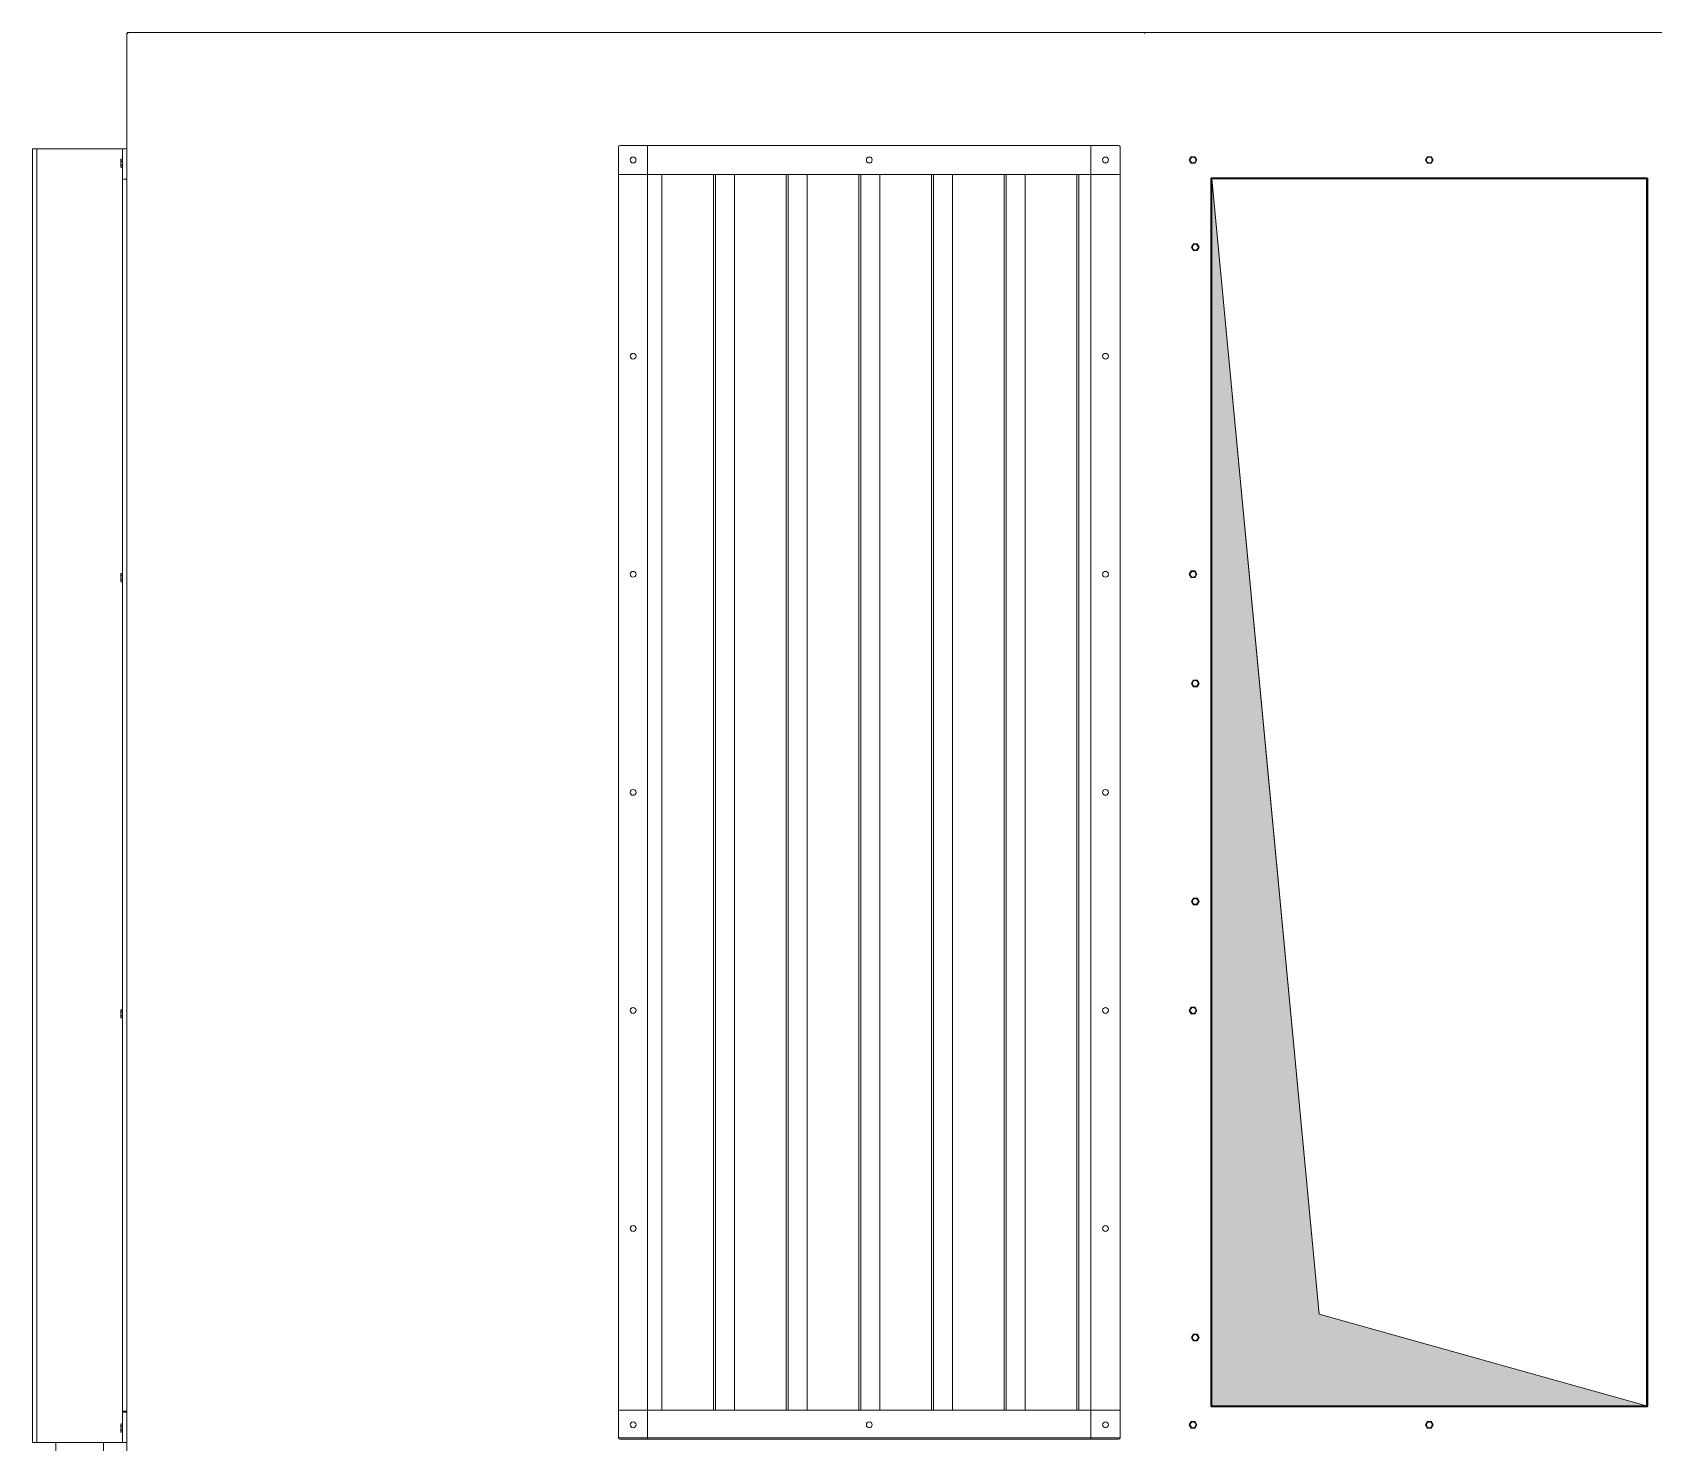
# Model space of a CAD drawing. Header units: millimetres. Extents: x 1322820 to 1391563, y 1051909 to 1098256.
# Drawn here: x 1329724 to 1331930, y 1082381 to 1084299 of the extents above; entities that cross this region are included whole.
import ezdxf

# ---------------------------------------------------------------- set-up
doc = ezdxf.new("R2010")
doc.units = ezdxf.units.MM
doc.header["$MEASUREMENT"] = 0
doc.layers.get('0').update_dxf_attribs({"true_color": 0x787878})
for name, color, linetype, lineweight, true_color in [('instalatii - echipamente_Pen_No__21', 7, 'Continuous', 20, 0x787878), ('New_instalatii - echipamente_Pen_No__101', 7, 'Continuous', 13, 0x787878), ('New_instalatii - echipamente_Pen_No__21', 7, 'Continuous', 20, 0x787878)]:
    doc.layers.add(name, color=color, linetype=linetype, lineweight=lineweight, true_color=true_color)

# ---------------------------------------------------------------- blocks, each defined once
blk = doc.blocks.new('terasa')
at = {"layer": 'New_instalatii - echipamente_Pen_No__101', "linetype": 'Continuous', "lineweight": 13}
h = blk.add_hatch(color=256, dxfattribs=at)
edge = h.paths.add_edge_path()
edge.add_arc((1331329.285, 1082430.591), 0.0495, 180, 270)
edge.add_line((1331329.285, 1082430.541), (1331920.664, 1082430.541))
edge.add_line((1331920.664, 1082430.541), (1331475.061, 1082555.151))
edge.add_line((1331475.061, 1082555.151), (1331402.926, 1083319.3))
edge.add_line((1331402.926, 1083319.3), (1331329.235, 1084099.942))
edge.add_line((1331329.235, 1084099.942), (1331329.235, 1083319.3))
edge.add_line((1331329.235, 1083319.3), (1331329.235, 1082430.591))
at = {"layer": 'instalatii - echipamente_Pen_No__21', "linetype": 'Continuous', "lineweight": 20}
for p, q in [((1329852.642, 1082144.49), (1329852.642, 1084298.021)), ((1329853.899, 1084299.277), (1331237.257, 1084299.277)), ((1331237.257, 1084298.041), (1331237.257, 1084299.277)), ((1331237.257, 1084299.277), (1332620.616, 1084299.277)), ((1331237.257, 1084299.277), (1331237.257, 1084298.041)), ((1330521.708, 1084143.508), (1330521.708, 1084105.926)), ((1330561.268, 1084145.486), (1330523.686, 1084145.486)), ((1331164.565, 1084145.486), (1330561.268, 1084145.486)), ((1330561.268, 1084145.486), (1330561.268, 1084143.508)), ((1330561.268, 1084145.486), (1330561.268, 1084143.508)), ((1330561.268, 1084107.904), (1330561.268, 1084143.508)), ((1330561.268, 1084105.926), (1330561.268, 1084143.508)), ((1331164.565, 1084145.486), (1331164.565, 1084143.508)), ((1331164.565, 1084143.508), (1331164.565, 1084145.486)), ((1331202.147, 1084145.486), (1331164.565, 1084145.486)), ((1331164.565, 1084143.508), (1331164.565, 1084107.904)), ((1331164.565, 1084143.508), (1331164.565, 1084105.926)), ((1331204.125, 1084105.926), (1331204.125, 1084143.508)), ((1329726.048, 1084141.036), (1329724.07, 1084141.036)), ((1329724.07, 1082380.596), (1329724.07, 1084141.036)), ((1329726.048, 1084141.036), (1329730.004, 1084141.036)), ((1329730.004, 1084141.036), (1329730.004, 1082380.596)), ((1329730.004, 1084141.036), (1329846.708, 1084141.036)), ((1329844.532, 1084126.2), (1329844.974, 1084126.965)), ((1329844.532, 1084126.2), (1329844.532, 1084125.538)), ((1329844.532, 1084125.538), (1329844.532, 1084121.255)), ((1329844.532, 1084121.255), (1329844.532, 1084116.973)), ((1329846.708, 1084126.965), (1329844.974, 1084126.965)), ((1329846.708, 1084124.11), (1329844.974, 1084124.11)), ((1329846.708, 1084141.036), (1329850.664, 1084141.036)), ((1329846.708, 1084099.497), (1329846.708, 1084141.036)), ((1329850.664, 1084141.036), (1329852.642, 1084141.036)), ((1331298.296, 1084125.706), (1331300.909, 1084130.231)), ((1331300.909, 1084130.231), (1331298.296, 1084125.706)), ((1331300.909, 1084121.181), (1331298.296, 1084125.706)), ((1331298.296, 1084125.706), (1331300.909, 1084121.181)), ((1331300.909, 1084130.231), (1331306.133, 1084130.231)), ((1331306.133, 1084130.231), (1331300.909, 1084130.231)), ((1331306.133, 1084121.181), (1331300.909, 1084121.181)), ((1331300.909, 1084121.181), (1331306.133, 1084121.181)), ((1331306.133, 1084130.231), (1331308.746, 1084125.706)), ((1331308.746, 1084125.706), (1331306.133, 1084130.231)), ((1331308.746, 1084125.706), (1331306.133, 1084121.181)), ((1331306.133, 1084121.181), (1331308.746, 1084125.706)), ((1331619.725, 1084125.706), (1331622.337, 1084130.231)), ((1331622.337, 1084130.231), (1331619.725, 1084125.706)), ((1331622.337, 1084121.181), (1331619.725, 1084125.706)), ((1331619.725, 1084125.706), (1331622.337, 1084121.181)), ((1331622.337, 1084130.231), (1331627.562, 1084130.231)), ((1331627.562, 1084130.231), (1331622.337, 1084130.231)), ((1331627.562, 1084121.181), (1331622.337, 1084121.181)), ((1331622.337, 1084121.181), (1331627.562, 1084121.181)), ((1331627.562, 1084130.231), (1331630.174, 1084125.706)), ((1331630.174, 1084125.706), (1331627.562, 1084130.231)), ((1331630.174, 1084125.706), (1331627.562, 1084121.181)), ((1331627.562, 1084121.181), (1331630.174, 1084125.706)), ((1329844.532, 1084116.973), (1329844.532, 1084116.31)), ((1329844.532, 1084116.31), (1329844.974, 1084115.545)), ((1329846.708, 1084118.4), (1329844.974, 1084118.4)), ((1329846.708, 1084115.545), (1329844.974, 1084115.545)), ((1329846.708, 1084099.497), (1329852.642, 1084099.497)), ((1329846.708, 1084099.496), (1329846.708, 1084098.459)), ((1329846.708, 1082423.222), (1329846.708, 1084098.459)), ((1330521.708, 1084105.926), (1330521.708, 1082424.607)), ((1330521.708, 1084105.926), (1330523.686, 1084105.926)), ((1330523.686, 1084105.926), (1330521.708, 1084105.926)), ((1330523.686, 1084105.926), (1330559.29, 1084105.926)), ((1330523.686, 1084105.926), (1330561.268, 1084105.926)), ((1331164.565, 1084105.926), (1330561.268, 1084105.926)), ((1330561.268, 1084105.926), (1330561.268, 1082424.607)), ((1330580.658, 1082424.607), (1330580.658, 1084105.926)), ((1330650.666, 1082424.607), (1330650.666, 1084105.926)), ((1330653.71, 1082424.607), (1330653.71, 1084105.926)), ((1330679.559, 1082424.607), (1330679.559, 1084105.926)), ((1330749.567, 1082424.607), (1330749.567, 1084105.926)), ((1330752.611, 1082424.607), (1330752.611, 1084105.926)), ((1330778.46, 1082424.607), (1330778.46, 1084105.926)), ((1330848.468, 1082424.607), (1330848.468, 1084105.926)), ((1330851.512, 1082424.607), (1330851.512, 1084105.926)), ((1330877.361, 1082424.607), (1330877.361, 1084105.926)), ((1330947.369, 1082424.607), (1330947.369, 1084105.926)), ((1330950.414, 1082424.607), (1330950.414, 1084105.926)), ((1330976.262, 1082424.607), (1330976.262, 1084105.926)), ((1331046.27, 1082424.607), (1331046.27, 1084105.926)), ((1331049.315, 1082424.607), (1331049.315, 1084105.926)), ((1331075.163, 1082424.607), (1331075.163, 1084105.926)), ((1331145.171, 1082424.607), (1331145.171, 1084105.926)), ((1331148.216, 1082424.607), (1331148.216, 1084105.926)), ((1331164.565, 1082424.607), (1331164.565, 1084105.926)), ((1331164.565, 1084105.926), (1331202.147, 1084105.926)), ((1331166.543, 1084105.926), (1331202.147, 1084105.926)), ((1331204.125, 1084105.926), (1331202.147, 1084105.926)), ((1331204.125, 1084105.926), (1331202.147, 1084105.926)), ((1331204.125, 1082424.607), (1331204.125, 1084105.926)), ((1331327.752, 1082430.047), (1331327.752, 1084100.486)), ((1331328.246, 1084099.942), (1331328.246, 1084100.981)), ((1331328.246, 1084100.981), (1331329.285, 1084100.981)), ((1331328.246, 1084099.942), (1331328.246, 1082430.591)), ((1331328.741, 1084101.475), (1331921.158, 1084101.475)), ((1331329.235, 1084099.942), (1331475.061, 1082555.151)), ((1331329.235, 1082430.591), (1331329.235, 1084099.942)), ((1331329.285, 1084100.981), (1331920.614, 1084100.981)), ((1331329.285, 1084099.992), (1331920.614, 1084099.992)), ((1331920.614, 1084100.981), (1331921.653, 1084100.981)), ((1331920.664, 1082430.64), (1331920.664, 1084099.942)), ((1331921.653, 1084100.981), (1331921.653, 1084099.942)), ((1331921.653, 1082430.64), (1331921.653, 1084099.942)), ((1331922.147, 1084100.486), (1331922.147, 1082430.047)), ((1331301.263, 1084007.025), (1331303.876, 1084011.549)), ((1331303.876, 1084011.549), (1331301.263, 1084007.025)), ((1331303.876, 1084011.549), (1331309.1, 1084011.549)), ((1331309.1, 1084011.549), (1331303.876, 1084011.549)), ((1331309.1, 1084011.549), (1331311.713, 1084007.025)), ((1331311.713, 1084007.025), (1331309.1, 1084011.549)), ((1331303.876, 1084002.5), (1331301.263, 1084007.025)), ((1331301.263, 1084007.025), (1331303.876, 1084002.5)), ((1331309.1, 1084002.5), (1331303.876, 1084002.5)), ((1331303.876, 1084002.5), (1331309.1, 1084002.5)), ((1331311.713, 1084007.025), (1331309.1, 1084002.5)), ((1331309.1, 1084002.5), (1331311.713, 1084007.025)), ((1329844.532, 1083562.464), (1329844.974, 1083563.229)), ((1329844.532, 1083562.464), (1329844.532, 1083561.802)), ((1329844.532, 1083561.802), (1329844.532, 1083557.519)), ((1329844.532, 1083557.519), (1329844.532, 1083553.237)), ((1329844.532, 1083553.237), (1329844.532, 1083552.574)), ((1329844.532, 1083552.574), (1329844.974, 1083551.809)), ((1329846.708, 1083563.229), (1329844.974, 1083563.229)), ((1329846.708, 1083560.374), (1329844.974, 1083560.374)), ((1329846.708, 1083554.664), (1329844.974, 1083554.664)), ((1329846.708, 1083551.809), (1329844.974, 1083551.809)), ((1331298.296, 1083561.97), (1331300.909, 1083566.494)), ((1331300.909, 1083566.494), (1331298.296, 1083561.97)), ((1331300.909, 1083557.445), (1331298.296, 1083561.97)), ((1331298.296, 1083561.97), (1331300.909, 1083557.445)), ((1331300.909, 1083566.494), (1331306.133, 1083566.494)), ((1331306.133, 1083566.494), (1331300.909, 1083566.494)), ((1331306.133, 1083557.445), (1331300.909, 1083557.445)), ((1331300.909, 1083557.445), (1331306.133, 1083557.445)), ((1331306.133, 1083566.494), (1331308.746, 1083561.97)), ((1331308.746, 1083561.97), (1331306.133, 1083566.494)), ((1331308.746, 1083561.97), (1331306.133, 1083557.445)), ((1331306.133, 1083557.445), (1331308.746, 1083561.97)), ((1331301.263, 1083413.618), (1331303.876, 1083418.143)), ((1331303.876, 1083418.143), (1331301.263, 1083413.618)), ((1331303.876, 1083418.143), (1331309.1, 1083418.143)), ((1331309.1, 1083418.143), (1331303.876, 1083418.143)), ((1331309.1, 1083418.143), (1331311.713, 1083413.618)), ((1331311.713, 1083413.618), (1331309.1, 1083418.143)), ((1331303.876, 1083409.093), (1331301.263, 1083413.618)), ((1331301.263, 1083413.618), (1331303.876, 1083409.093)), ((1331309.1, 1083409.093), (1331303.876, 1083409.093)), ((1331303.876, 1083409.093), (1331309.1, 1083409.093)), ((1331311.713, 1083413.618), (1331309.1, 1083409.093)), ((1331309.1, 1083409.093), (1331311.713, 1083413.618)), ((1331301.263, 1083116.915), (1331303.876, 1083121.439)), ((1331303.876, 1083121.439), (1331301.263, 1083116.915)), ((1331303.876, 1083112.39), (1331301.263, 1083116.915)), ((1331301.263, 1083116.915), (1331303.876, 1083112.39)), ((1331303.876, 1083121.439), (1331309.1, 1083121.439)), ((1331309.1, 1083121.439), (1331303.876, 1083121.439)), ((1331309.1, 1083112.39), (1331303.876, 1083112.39)), ((1331303.876, 1083112.39), (1331309.1, 1083112.39)), ((1331309.1, 1083121.439), (1331311.713, 1083116.915)), ((1331311.713, 1083116.915), (1331309.1, 1083121.439)), ((1331311.713, 1083116.915), (1331309.1, 1083112.39)), ((1331309.1, 1083112.39), (1331311.713, 1083116.915)), ((1331298.296, 1082968.563), (1331300.909, 1082973.088)), ((1331300.909, 1082973.088), (1331298.296, 1082968.563)), ((1331300.909, 1082973.088), (1331306.133, 1082973.088)), ((1331306.133, 1082973.088), (1331300.909, 1082973.088)), ((1331306.133, 1082973.088), (1331308.746, 1082968.563)), ((1331308.746, 1082968.563), (1331306.133, 1082973.088)), ((1329844.532, 1082969.058), (1329844.974, 1082969.823)), ((1329844.532, 1082969.058), (1329844.532, 1082968.395)), ((1329844.532, 1082968.395), (1329844.532, 1082964.113)), ((1329844.532, 1082964.113), (1329844.532, 1082959.83)), ((1329844.532, 1082959.83), (1329844.532, 1082959.167)), ((1329844.532, 1082959.167), (1329844.974, 1082958.402)), ((1329846.708, 1082969.823), (1329844.974, 1082969.823)), ((1329846.708, 1082966.968), (1329844.974, 1082966.968)), ((1329846.708, 1082961.257), (1329844.974, 1082961.257)), ((1329846.708, 1082958.402), (1329844.974, 1082958.402)), ((1331300.909, 1082964.038), (1331298.296, 1082968.563)), ((1331298.296, 1082968.563), (1331300.909, 1082964.038)), ((1331306.133, 1082964.038), (1331300.909, 1082964.038)), ((1331300.909, 1082964.038), (1331306.133, 1082964.038)), ((1331308.746, 1082968.563), (1331306.133, 1082964.038)), ((1331306.133, 1082964.038), (1331308.746, 1082968.563)), ((1331475.061, 1082555.151), (1331920.664, 1082430.541)), ((1331301.263, 1082523.508), (1331303.876, 1082528.033)), ((1331303.876, 1082528.033), (1331301.263, 1082523.508)), ((1331303.876, 1082518.983), (1331301.263, 1082523.508)), ((1331301.263, 1082523.508), (1331303.876, 1082518.983)), ((1331303.876, 1082528.033), (1331309.1, 1082528.033)), ((1331309.1, 1082528.033), (1331303.876, 1082528.033)), ((1331309.1, 1082518.983), (1331303.876, 1082518.983)), ((1331303.876, 1082518.983), (1331309.1, 1082518.983)), ((1331309.1, 1082528.033), (1331311.713, 1082523.508)), ((1331311.713, 1082523.508), (1331309.1, 1082528.033)), ((1331311.713, 1082523.508), (1331309.1, 1082518.983)), ((1331309.1, 1082518.983), (1331311.713, 1082523.508)), ((1329846.708, 1082423.222), (1329852.642, 1082423.222)), ((1329846.708, 1082423.173), (1329846.708, 1082423.222)), ((1329846.708, 1082423.124), (1329846.708, 1082423.173)), ((1329852.642, 1082423.124), (1329846.708, 1082423.124)), ((1329846.708, 1082423.124), (1329846.708, 1082422.134)), ((1329846.708, 1082380.596), (1329846.708, 1082422.134)), ((1329846.708, 1082422.134), (1329852.642, 1082422.134)), ((1330521.708, 1082424.607), (1330523.686, 1082424.607)), ((1330521.708, 1082424.607), (1330523.686, 1082424.607)), ((1330521.708, 1082424.607), (1330521.708, 1082387.025)), ((1330559.29, 1082424.607), (1330523.686, 1082424.607)), ((1330561.268, 1082424.607), (1330523.686, 1082424.607)), ((1330561.268, 1082424.607), (1331164.565, 1082424.607)), ((1330561.268, 1082387.025), (1330561.268, 1082424.607)), ((1330561.268, 1082387.025), (1330561.268, 1082422.629)), ((1331164.565, 1082424.607), (1331164.565, 1082387.025)), ((1331202.147, 1082424.607), (1331164.565, 1082424.607)), ((1331164.565, 1082422.629), (1331164.565, 1082387.025)), ((1331202.147, 1082424.607), (1331166.543, 1082424.607)), ((1331204.125, 1082424.607), (1331202.147, 1082424.607)), ((1331202.147, 1082424.607), (1331204.125, 1082424.607)), ((1331204.125, 1082387.025), (1331204.125, 1082424.607)), ((1331328.246, 1082429.552), (1331328.246, 1082430.591)), ((1331329.285, 1082429.552), (1331328.246, 1082429.552)), ((1331921.158, 1082429.058), (1331328.741, 1082429.058)), ((1331921.653, 1082430.541), (1331329.285, 1082430.541)), ((1331329.285, 1082429.552), (1331921.653, 1082429.552)), ((1331920.664, 1082430.64), (1331920.664, 1082430.541)), ((1331920.664, 1082430.64), (1331921.653, 1082430.64)), ((1331921.653, 1082430.64), (1331921.653, 1082430.541)), ((1331921.653, 1082430.541), (1331921.653, 1082429.552)), ((1329844.532, 1082405.321), (1329844.974, 1082406.086)), ((1329844.532, 1082405.321), (1329844.532, 1082404.659)), ((1329844.532, 1082404.659), (1329844.532, 1082400.376)), ((1329844.532, 1082400.376), (1329844.532, 1082396.094)), ((1329846.708, 1082406.086), (1329844.974, 1082406.086)), ((1329846.708, 1082403.231), (1329844.974, 1082403.231)), ((1331298.296, 1082404.827), (1331300.909, 1082409.352)), ((1331300.909, 1082409.352), (1331298.296, 1082404.827)), ((1331300.909, 1082400.302), (1331298.296, 1082404.827)), ((1331298.296, 1082404.827), (1331300.909, 1082400.302)), ((1331300.909, 1082409.352), (1331306.133, 1082409.352)), ((1331306.133, 1082409.352), (1331300.909, 1082409.352)), ((1331306.133, 1082400.302), (1331300.909, 1082400.302)), ((1331300.909, 1082400.302), (1331306.133, 1082400.302)), ((1331306.133, 1082409.352), (1331308.746, 1082404.827)), ((1331308.746, 1082404.827), (1331306.133, 1082409.352)), ((1331308.746, 1082404.827), (1331306.133, 1082400.302)), ((1331306.133, 1082400.302), (1331308.746, 1082404.827)), ((1331619.725, 1082404.827), (1331622.337, 1082409.352)), ((1331622.337, 1082409.352), (1331619.725, 1082404.827)), ((1331622.337, 1082400.302), (1331619.725, 1082404.827)), ((1331619.725, 1082404.827), (1331622.337, 1082400.302)), ((1331622.337, 1082409.352), (1331627.562, 1082409.352)), ((1331627.562, 1082409.352), (1331622.337, 1082409.352)), ((1331627.562, 1082400.302), (1331622.337, 1082400.302)), ((1331622.337, 1082400.302), (1331627.562, 1082400.302)), ((1331627.562, 1082409.352), (1331630.174, 1082404.827)), ((1331630.174, 1082404.827), (1331627.562, 1082409.352)), ((1331630.174, 1082404.827), (1331627.562, 1082400.302)), ((1331627.562, 1082400.302), (1331630.174, 1082404.827)), ((1329726.048, 1082380.596), (1329724.07, 1082380.596)), ((1329730.004, 1082380.596), (1329726.048, 1082380.596)), ((1329846.708, 1082380.596), (1329730.004, 1082380.596)), ((1329755.719, 1082355.376), (1329755.719, 1082380.596)), ((1329820.994, 1082380.596), (1329820.994, 1082355.376)), ((1329844.532, 1082396.094), (1329844.532, 1082395.431)), ((1329844.532, 1082395.431), (1329844.974, 1082394.666)), ((1329846.708, 1082397.521), (1329844.974, 1082397.521)), ((1329846.708, 1082394.666), (1329844.974, 1082394.666)), ((1329850.664, 1082380.596), (1329846.708, 1082380.596)), ((1329850.664, 1082380.596), (1329852.642, 1082380.596)), ((1330523.686, 1082385.047), (1330561.268, 1082385.047)), ((1330561.268, 1082385.047), (1330561.268, 1082387.025)), ((1330561.268, 1082387.025), (1330561.268, 1082385.047)), ((1330561.268, 1082385.047), (1331164.565, 1082385.047)), ((1331164.565, 1082385.047), (1331164.565, 1082387.025)), ((1331164.565, 1082385.047), (1331164.565, 1082387.025)), ((1331164.565, 1082385.047), (1331202.147, 1082385.047))]:
    blk.add_line(p, q, dxfattribs=at)
at = {"layer": 'instalatii - echipamente_Pen_No__21', "linetype": 'Continuous', "lineweight": 20, "flags": 128}
for points in [[(1329853.829, 1084298.041), (1329853.738, 1084298.04), (1329853.724, 1084298.039), (1329853.708, 1084298.039), (1329853.691, 1084298.039), (1329853.673, 1084298.039), (1329853.654, 1084298.039), (1329853.634, 1084298.039), (1329853.613, 1084298.038), (1329853.591, 1084298.038), (1329853.569, 1084298.038), (1329853.546, 1084298.038), (1329853.522, 1084298.037), (1329853.497, 1084298.037), (1329853.472, 1084298.037), (1329853.447, 1084298.037), (1329853.421, 1084298.036), (1329853.396, 1084298.036), (1329853.369, 1084298.036), (1329853.343, 1084298.035), (1329853.317, 1084298.035), (1329853.291, 1084298.035), (1329853.265, 1084298.035), (1329853.239, 1084298.034), (1329853.213, 1084298.034), (1329853.187, 1084298.034), (1329853.162, 1084298.033), (1329853.137, 1084298.033), (1329853.112, 1084298.033), (1329853.088, 1084298.033), (1329853.064, 1084298.032), (1329853.041, 1084298.032), (1329853.018, 1084298.032), (1329852.996, 1084298.031), (1329852.975, 1084298.031), (1329852.954, 1084298.031), (1329852.934, 1084298.031), (1329852.915, 1084298.03), (1329852.896, 1084298.03), (1329852.878, 1084298.03), (1329852.862, 1084298.029), (1329852.846, 1084298.029), (1329852.831, 1084298.029), (1329852.817, 1084298.028), (1329852.804, 1084298.028), (1329852.792, 1084298.028), (1329852.78, 1084298.028), (1329852.77, 1084298.027), (1329852.751, 1084298.027), (1329852.735, 1084298.026), (1329852.721, 1084298.026), (1329852.709, 1084298.025), (1329852.695, 1084298.025), (1329852.684, 1084298.024), (1329852.673, 1084298.024), (1329852.662, 1084298.023), (1329852.652, 1084298.022)], [(1329853.878, 1084298.041), (1329853.868, 1084298.041), (1329853.858, 1084298.041), (1329853.847, 1084298.041), (1329853.837, 1084298.041)], [(1329853.878, 1084298.041), (1329853.878, 1084298.051), (1329853.878, 1084298.062), (1329853.878, 1084298.072), (1329853.879, 1084298.083)], [(1329853.879, 1084298.091), (1329853.88, 1084298.181), (1329853.88, 1084298.196), (1329853.88, 1084298.211), (1329853.88, 1084298.228), (1329853.88, 1084298.246), (1329853.88, 1084298.265), (1329853.881, 1084298.285), (1329853.881, 1084298.306), (1329853.881, 1084298.328), (1329853.881, 1084298.35), (1329853.882, 1084298.374), (1329853.882, 1084298.397), (1329853.882, 1084298.422), (1329853.882, 1084298.447), (1329853.883, 1084298.472), (1329853.883, 1084298.498), (1329853.883, 1084298.524), (1329853.884, 1084298.55), (1329853.884, 1084298.576), (1329853.884, 1084298.602), (1329853.884, 1084298.629), (1329853.885, 1084298.655), (1329853.885, 1084298.681), (1329853.885, 1084298.707), (1329853.886, 1084298.732), (1329853.886, 1084298.757), (1329853.886, 1084298.782), (1329853.886, 1084298.807), (1329853.887, 1084298.831), (1329853.887, 1084298.855), (1329853.887, 1084298.878), (1329853.888, 1084298.901), (1329853.888, 1084298.923), (1329853.888, 1084298.944), (1329853.888, 1084298.965), (1329853.889, 1084298.985), (1329853.889, 1084299.005), (1329853.889, 1084299.023), (1329853.89, 1084299.041), (1329853.89, 1084299.058), (1329853.89, 1084299.074), (1329853.89, 1084299.088), (1329853.891, 1084299.102), (1329853.891, 1084299.115), (1329853.891, 1084299.128), (1329853.892, 1084299.139), (1329853.892, 1084299.15), (1329853.892, 1084299.168), (1329853.893, 1084299.185), (1329853.893, 1084299.198), (1329853.894, 1084299.21), (1329853.895, 1084299.224), (1329853.895, 1084299.235), (1329853.896, 1084299.246), (1329853.896, 1084299.258), (1329853.897, 1084299.268)], [(1329844.974, 1084126.965), (1329844.9, 1084126.838), (1329844.888, 1084126.818), (1329844.876, 1084126.796), (1329844.862, 1084126.772), (1329844.848, 1084126.747), (1329844.833, 1084126.721), (1329844.818, 1084126.693), (1329844.802, 1084126.663), (1329844.786, 1084126.633), (1329844.769, 1084126.602), (1329844.753, 1084126.569), (1329844.736, 1084126.536), (1329844.72, 1084126.502), (1329844.704, 1084126.467), (1329844.688, 1084126.432), (1329844.672, 1084126.397), (1329844.657, 1084126.361), (1329844.643, 1084126.325), (1329844.63, 1084126.289), (1329844.617, 1084126.253), (1329844.605, 1084126.218), (1329844.595, 1084126.182), (1329844.586, 1084126.147), (1329844.577, 1084126.112), (1329844.57, 1084126.078), (1329844.563, 1084126.044), (1329844.557, 1084126.011), (1329844.552, 1084125.978), (1329844.548, 1084125.946), (1329844.544, 1084125.915), (1329844.541, 1084125.885), (1329844.539, 1084125.856), (1329844.537, 1084125.828), (1329844.535, 1084125.801), (1329844.534, 1084125.775), (1329844.533, 1084125.75), (1329844.532, 1084125.727), (1329844.532, 1084125.705), (1329844.532, 1084125.685), (1329844.532, 1084125.666), (1329844.532, 1084125.538)], [(1329844.532, 1084125.538), (1329844.532, 1084125.428), (1329844.532, 1084125.41), (1329844.532, 1084125.391), (1329844.532, 1084125.371), (1329844.532, 1084125.349), (1329844.533, 1084125.325), (1329844.534, 1084125.301), (1329844.535, 1084125.275), (1329844.537, 1084125.248), (1329844.539, 1084125.22), (1329844.541, 1084125.191), (1329844.544, 1084125.161), (1329844.548, 1084125.13), (1329844.552, 1084125.098), (1329844.557, 1084125.065), (1329844.563, 1084125.032), (1329844.57, 1084124.998), (1329844.577, 1084124.964), (1329844.586, 1084124.929), (1329844.595, 1084124.894), (1329844.605, 1084124.858), (1329844.617, 1084124.823), (1329844.63, 1084124.787), (1329844.643, 1084124.751), (1329844.657, 1084124.715), (1329844.672, 1084124.679), (1329844.688, 1084124.643), (1329844.704, 1084124.608), (1329844.72, 1084124.574), (1329844.736, 1084124.54), (1329844.753, 1084124.507), (1329844.769, 1084124.474), (1329844.786, 1084124.443), (1329844.802, 1084124.412), (1329844.818, 1084124.383), (1329844.833, 1084124.355), (1329844.848, 1084124.329), (1329844.862, 1084124.303), (1329844.876, 1084124.28), (1329844.888, 1084124.258), (1329844.974, 1084124.11)], [(1329844.974, 1084124.11), (1329844.9, 1084123.855), (1329844.888, 1084123.815), (1329844.876, 1084123.772), (1329844.862, 1084123.724), (1329844.848, 1084123.674), (1329844.833, 1084123.621), (1329844.818, 1084123.565), (1329844.802, 1084123.506), (1329844.786, 1084123.446), (1329844.769, 1084123.383), (1329844.753, 1084123.318), (1329844.736, 1084123.251), (1329844.72, 1084123.183), (1329844.704, 1084123.114), (1329844.688, 1084123.044), (1329844.672, 1084122.973), (1329844.657, 1084122.902), (1329844.643, 1084122.83), (1329844.63, 1084122.758), (1329844.617, 1084122.686), (1329844.605, 1084122.615), (1329844.595, 1084122.543), (1329844.586, 1084122.473), (1329844.577, 1084122.403), (1329844.57, 1084122.335), (1329844.563, 1084122.267), (1329844.557, 1084122.201), (1329844.552, 1084122.135), (1329844.548, 1084122.072), (1329844.544, 1084122.01), (1329844.541, 1084121.95), (1329844.539, 1084121.891), (1329844.537, 1084121.835), (1329844.535, 1084121.781), (1329844.534, 1084121.73), (1329844.533, 1084121.68), (1329844.532, 1084121.634), (1329844.532, 1084121.59), (1329844.532, 1084121.549), (1329844.532, 1084121.511), (1329844.532, 1084121.255)], [(1329844.532, 1084121.255), (1329844.532, 1084121.035), (1329844.532, 1084121), (1329844.532, 1084120.962), (1329844.532, 1084120.921), (1329844.532, 1084120.877), (1329844.533, 1084120.83), (1329844.534, 1084120.781), (1329844.535, 1084120.73), (1329844.537, 1084120.675), (1329844.539, 1084120.619), (1329844.541, 1084120.561), (1329844.544, 1084120.501), (1329844.548, 1084120.439), (1329844.552, 1084120.375), (1329844.557, 1084120.31), (1329844.563, 1084120.244), (1329844.57, 1084120.176), (1329844.577, 1084120.107), (1329844.586, 1084120.038), (1329844.595, 1084119.967), (1329844.605, 1084119.896), (1329844.617, 1084119.825), (1329844.63, 1084119.753), (1329844.643, 1084119.681), (1329844.657, 1084119.609), (1329844.672, 1084119.537), (1329844.688, 1084119.467), (1329844.704, 1084119.396), (1329844.72, 1084119.327), (1329844.736, 1084119.259), (1329844.753, 1084119.193), (1329844.769, 1084119.128), (1329844.786, 1084119.065), (1329844.802, 1084119.004), (1329844.818, 1084118.946), (1329844.833, 1084118.89), (1329844.848, 1084118.837), (1329844.862, 1084118.786), (1329844.876, 1084118.739), (1329844.888, 1084118.695), (1329844.974, 1084118.4)], [(1329844.974, 1084118.4), (1329844.9, 1084118.273), (1329844.888, 1084118.253), (1329844.876, 1084118.231), (1329844.862, 1084118.207), (1329844.848, 1084118.182), (1329844.833, 1084118.156), (1329844.818, 1084118.128), (1329844.802, 1084118.098), (1329844.786, 1084118.068), (1329844.769, 1084118.036), (1329844.753, 1084118.004), (1329844.736, 1084117.971), (1329844.72, 1084117.937), (1329844.704, 1084117.902), (1329844.688, 1084117.867), (1329844.672, 1084117.832), (1329844.657, 1084117.796), (1329844.643, 1084117.76), (1329844.63, 1084117.724), (1329844.617, 1084117.688), (1329844.605, 1084117.652), (1329844.595, 1084117.617), (1329844.586, 1084117.582), (1329844.577, 1084117.547), (1329844.57, 1084117.512), (1329844.563, 1084117.479), (1329844.557, 1084117.445), (1329844.552, 1084117.413), (1329844.548, 1084117.381), (1329844.544, 1084117.35), (1329844.541, 1084117.32), (1329844.539, 1084117.291), (1329844.537, 1084117.263), (1329844.535, 1084117.236), (1329844.534, 1084117.21), (1329844.533, 1084117.185), (1329844.532, 1084117.162), (1329844.532, 1084117.14), (1329844.532, 1084117.12), (1329844.532, 1084117.101), (1329844.532, 1084116.973)], [(1329844.532, 1084116.973), (1329844.532, 1084116.862), (1329844.532, 1084116.845), (1329844.532, 1084116.826), (1329844.532, 1084116.806), (1329844.532, 1084116.784), (1329844.533, 1084116.76), (1329844.534, 1084116.736), (1329844.535, 1084116.71), (1329844.537, 1084116.683), (1329844.539, 1084116.655), (1329844.541, 1084116.626), (1329844.544, 1084116.596), (1329844.548, 1084116.565), (1329844.552, 1084116.533), (1329844.557, 1084116.5), (1329844.563, 1084116.467), (1329844.57, 1084116.433), (1329844.577, 1084116.399), (1329844.586, 1084116.364), (1329844.595, 1084116.329), (1329844.605, 1084116.293), (1329844.617, 1084116.257), (1329844.63, 1084116.221), (1329844.643, 1084116.186), (1329844.657, 1084116.15), (1329844.672, 1084116.114), (1329844.688, 1084116.078), (1329844.704, 1084116.043), (1329844.72, 1084116.009), (1329844.736, 1084115.975), (1329844.753, 1084115.942), (1329844.769, 1084115.909), (1329844.786, 1084115.878), (1329844.802, 1084115.847), (1329844.818, 1084115.818), (1329844.833, 1084115.79), (1329844.848, 1084115.763), (1329844.862, 1084115.738), (1329844.876, 1084115.715), (1329844.888, 1084115.693), (1329844.974, 1084115.545)], [(1329844.974, 1083563.229), (1329844.9, 1083563.102), (1329844.888, 1083563.082), (1329844.876, 1083563.06), (1329844.862, 1083563.036), (1329844.848, 1083563.011), (1329844.833, 1083562.984), (1329844.818, 1083562.956), (1329844.802, 1083562.927), (1329844.786, 1083562.897), (1329844.769, 1083562.865), (1329844.753, 1083562.833), (1329844.736, 1083562.8), (1329844.72, 1083562.766), (1329844.704, 1083562.731), (1329844.688, 1083562.696), (1329844.672, 1083562.661), (1329844.657, 1083562.625), (1329844.643, 1083562.589), (1329844.63, 1083562.553), (1329844.617, 1083562.517), (1329844.605, 1083562.481), (1329844.595, 1083562.446), (1329844.586, 1083562.41), (1329844.577, 1083562.376), (1329844.57, 1083562.341), (1329844.563, 1083562.307), (1329844.557, 1083562.274), (1329844.552, 1083562.242), (1329844.548, 1083562.21), (1329844.544, 1083562.179), (1329844.541, 1083562.149), (1329844.539, 1083562.12), (1329844.537, 1083562.092), (1329844.535, 1083562.065), (1329844.534, 1083562.039), (1329844.533, 1083562.014), (1329844.532, 1083561.991), (1329844.532, 1083561.969), (1329844.532, 1083561.948), (1329844.532, 1083561.929), (1329844.532, 1083561.802)], [(1329844.532, 1083561.802), (1329844.532, 1083561.691), (1329844.532, 1083561.674), (1329844.532, 1083561.655), (1329844.532, 1083561.634), (1329844.532, 1083561.612), (1329844.533, 1083561.589), (1329844.534, 1083561.565), (1329844.535, 1083561.539), (1329844.537, 1083561.512), (1329844.539, 1083561.484), (1329844.541, 1083561.454), (1329844.544, 1083561.424), (1329844.548, 1083561.393), (1329844.552, 1083561.362), (1329844.557, 1083561.329), (1329844.563, 1083561.296), (1329844.57, 1083561.262), (1329844.577, 1083561.228), (1329844.586, 1083561.193), (1329844.595, 1083561.158), (1329844.605, 1083561.122), (1329844.617, 1083561.086), (1329844.63, 1083561.05), (1329844.643, 1083561.014), (1329844.657, 1083560.978), (1329844.672, 1083560.943), (1329844.688, 1083560.907), (1329844.704, 1083560.872), (1329844.72, 1083560.838), (1329844.736, 1083560.804), (1329844.753, 1083560.77), (1329844.769, 1083560.738), (1329844.786, 1083560.707), (1329844.802, 1083560.676), (1329844.818, 1083560.647), (1329844.833, 1083560.619), (1329844.848, 1083560.592), (1329844.862, 1083560.567), (1329844.876, 1083560.544), (1329844.888, 1083560.522), (1329844.974, 1083560.374)], [(1329844.974, 1083560.374), (1329844.9, 1083560.119), (1329844.888, 1083560.079), (1329844.876, 1083560.035), (1329844.862, 1083559.988), (1329844.848, 1083559.938), (1329844.833, 1083559.885), (1329844.818, 1083559.829), (1329844.802, 1083559.77), (1329844.786, 1083559.709), (1329844.769, 1083559.646), (1329844.753, 1083559.582), (1329844.736, 1083559.515), (1329844.72, 1083559.447), (1329844.704, 1083559.378), (1329844.688, 1083559.308), (1329844.672, 1083559.237), (1329844.657, 1083559.166), (1329844.643, 1083559.094), (1329844.63, 1083559.022), (1329844.617, 1083558.95), (1329844.605, 1083558.878), (1329844.595, 1083558.807), (1329844.586, 1083558.737), (1329844.577, 1083558.667), (1329844.57, 1083558.598), (1329844.563, 1083558.531), (1329844.557, 1083558.464), (1329844.552, 1083558.399), (1329844.548, 1083558.336), (1329844.544, 1083558.274), (1329844.541, 1083558.213), (1329844.539, 1083558.155), (1329844.537, 1083558.099), (1329844.535, 1083558.045), (1329844.534, 1083557.993), (1329844.533, 1083557.944), (1329844.532, 1083557.897), (1329844.532, 1083557.854), (1329844.532, 1083557.813), (1329844.532, 1083557.775), (1329844.532, 1083557.519)], [(1329844.532, 1083557.519), (1329844.532, 1083557.298), (1329844.532, 1083557.264), (1329844.532, 1083557.226), (1329844.532, 1083557.185), (1329844.532, 1083557.141), (1329844.533, 1083557.094), (1329844.534, 1083557.045), (1329844.535, 1083556.993), (1329844.537, 1083556.939), (1329844.539, 1083556.883), (1329844.541, 1083556.825), (1329844.544, 1083556.765), (1329844.548, 1083556.703), (1329844.552, 1083556.639), (1329844.557, 1083556.574), (1329844.563, 1083556.507), (1329844.57, 1083556.44), (1329844.577, 1083556.371), (1329844.586, 1083556.301), (1329844.595, 1083556.231), (1329844.605, 1083556.16), (1329844.617, 1083556.088), (1329844.63, 1083556.016), (1329844.643, 1083555.944), (1329844.657, 1083555.873), (1329844.672, 1083555.801), (1329844.688, 1083555.73), (1329844.704, 1083555.66), (1329844.72, 1083555.591), (1329844.736, 1083555.523), (1329844.753, 1083555.457), (1329844.769, 1083555.392), (1329844.786, 1083555.329), (1329844.802, 1083555.268), (1329844.818, 1083555.21), (1329844.833, 1083555.154), (1329844.848, 1083555.1), (1329844.862, 1083555.05), (1329844.876, 1083555.003), (1329844.888, 1083554.959), (1329844.974, 1083554.664)], [(1329844.974, 1083554.664), (1329844.9, 1083554.537), (1329844.888, 1083554.517), (1329844.876, 1083554.495), (1329844.862, 1083554.471), (1329844.848, 1083554.446), (1329844.833, 1083554.419), (1329844.818, 1083554.391), (1329844.802, 1083554.362), (1329844.786, 1083554.332), (1329844.769, 1083554.3), (1329844.753, 1083554.268), (1329844.736, 1083554.235), (1329844.72, 1083554.201), (1329844.704, 1083554.166), (1329844.688, 1083554.131), (1329844.672, 1083554.096), (1329844.657, 1083554.06), (1329844.643, 1083554.024), (1329844.63, 1083553.988), (1329844.617, 1083553.952), (1329844.605, 1083553.916), (1329844.595, 1083553.881), (1329844.586, 1083553.845), (1329844.577, 1083553.811), (1329844.57, 1083553.776), (1329844.563, 1083553.742), (1329844.557, 1083553.709), (1329844.552, 1083553.677), (1329844.548, 1083553.645), (1329844.544, 1083553.614), (1329844.541, 1083553.584), (1329844.539, 1083553.555), (1329844.537, 1083553.527), (1329844.535, 1083553.5), (1329844.534, 1083553.474), (1329844.533, 1083553.449), (1329844.532, 1083553.426), (1329844.532, 1083553.404), (1329844.532, 1083553.383), (1329844.532, 1083553.364), (1329844.532, 1083553.237)], [(1329844.532, 1083553.237), (1329844.532, 1083553.126), (1329844.532, 1083553.109), (1329844.532, 1083553.09), (1329844.532, 1083553.069), (1329844.532, 1083553.047), (1329844.533, 1083553.024), (1329844.534, 1083552.999), (1329844.535, 1083552.974), (1329844.537, 1083552.947), (1329844.539, 1083552.919), (1329844.541, 1083552.889), (1329844.544, 1083552.859), (1329844.548, 1083552.828), (1329844.552, 1083552.797), (1329844.557, 1083552.764), (1329844.563, 1083552.731), (1329844.57, 1083552.697), (1329844.577, 1083552.663), (1329844.586, 1083552.628), (1329844.595, 1083552.593), (1329844.605, 1083552.557), (1329844.617, 1083552.521), (1329844.63, 1083552.485), (1329844.643, 1083552.449), (1329844.657, 1083552.413), (1329844.672, 1083552.378), (1329844.688, 1083552.342), (1329844.704, 1083552.307), (1329844.72, 1083552.273), (1329844.736, 1083552.239), (1329844.753, 1083552.205), (1329844.769, 1083552.173), (1329844.786, 1083552.142), (1329844.802, 1083552.111), (1329844.818, 1083552.082), (1329844.833, 1083552.054), (1329844.848, 1083552.027), (1329844.862, 1083552.002), (1329844.876, 1083551.978), (1329844.888, 1083551.957), (1329844.974, 1083551.809)], [(1329844.974, 1082969.823), (1329844.9, 1082969.695), (1329844.888, 1082969.675), (1329844.876, 1082969.653), (1329844.862, 1082969.63), (1329844.848, 1082969.604), (1329844.833, 1082969.578), (1329844.818, 1082969.55), (1329844.802, 1082969.521), (1329844.786, 1082969.49), (1329844.769, 1082969.459), (1329844.753, 1082969.426), (1329844.736, 1082969.393), (1329844.72, 1082969.359), (1329844.704, 1082969.325), (1329844.688, 1082969.289), (1329844.672, 1082969.254), (1329844.657, 1082969.218), (1329844.643, 1082969.182), (1329844.63, 1082969.146), (1329844.617, 1082969.11), (1329844.605, 1082969.075), (1329844.595, 1082969.039), (1329844.586, 1082969.004), (1329844.577, 1082968.969), (1329844.57, 1082968.935), (1329844.563, 1082968.901), (1329844.557, 1082968.868), (1329844.552, 1082968.835), (1329844.548, 1082968.803), (1329844.544, 1082968.772), (1329844.541, 1082968.742), (1329844.539, 1082968.713), (1329844.537, 1082968.685), (1329844.535, 1082968.658), (1329844.534, 1082968.632), (1329844.533, 1082968.608), (1329844.532, 1082968.584), (1329844.532, 1082968.562), (1329844.532, 1082968.542), (1329844.532, 1082968.523), (1329844.532, 1082968.395)], [(1329844.532, 1082968.395), (1329844.532, 1082968.285), (1329844.532, 1082968.267), (1329844.532, 1082968.248), (1329844.532, 1082968.228), (1329844.532, 1082968.206), (1329844.533, 1082968.183), (1329844.534, 1082968.158), (1329844.535, 1082968.132), (1329844.537, 1082968.105), (1329844.539, 1082968.077), (1329844.541, 1082968.048), (1329844.544, 1082968.018), (1329844.548, 1082967.987), (1329844.552, 1082967.955), (1329844.557, 1082967.922), (1329844.563, 1082967.889), (1329844.57, 1082967.855), (1329844.577, 1082967.821), (1329844.586, 1082967.786), (1329844.595, 1082967.751), (1329844.605, 1082967.715), (1329844.617, 1082967.68), (1329844.63, 1082967.644), (1329844.643, 1082967.608), (1329844.657, 1082967.572), (1329844.672, 1082967.536), (1329844.688, 1082967.501), (1329844.704, 1082967.466), (1329844.72, 1082967.431), (1329844.736, 1082967.397), (1329844.753, 1082967.364), (1329844.769, 1082967.331), (1329844.786, 1082967.3), (1329844.802, 1082967.27), (1329844.818, 1082967.24), (1329844.833, 1082967.212), (1329844.848, 1082967.186), (1329844.862, 1082967.161), (1329844.876, 1082967.137), (1329844.888, 1082967.115), (1329844.974, 1082966.968)], [(1329844.974, 1082966.968), (1329844.9, 1082966.713), (1329844.888, 1082966.672), (1329844.876, 1082966.629), (1329844.862, 1082966.582), (1329844.848, 1082966.531), (1329844.833, 1082966.478), (1329844.818, 1082966.422), (1329844.802, 1082966.363), (1329844.786, 1082966.303), (1329844.769, 1082966.24), (1329844.753, 1082966.175), (1329844.736, 1082966.108), (1329844.72, 1082966.041), (1329844.704, 1082965.971), (1329844.688, 1082965.901), (1329844.672, 1082965.83), (1329844.657, 1082965.759), (1329844.643, 1082965.687), (1329844.63, 1082965.615), (1329844.617, 1082965.543), (1329844.605, 1082965.472), (1329844.595, 1082965.401), (1329844.586, 1082965.33), (1329844.577, 1082965.261), (1329844.57, 1082965.192), (1329844.563, 1082965.124), (1329844.557, 1082965.058), (1329844.552, 1082964.993), (1329844.548, 1082964.929), (1329844.544, 1082964.867), (1329844.541, 1082964.807), (1329844.539, 1082964.749), (1329844.537, 1082964.692), (1329844.535, 1082964.638), (1329844.534, 1082964.587), (1329844.533, 1082964.537), (1329844.532, 1082964.491), (1329844.532, 1082964.447), (1329844.532, 1082964.406), (1329844.532, 1082964.368), (1329844.532, 1082964.113)], [(1329844.532, 1082964.113), (1329844.532, 1082963.892), (1329844.532, 1082963.857), (1329844.532, 1082963.819), (1329844.532, 1082963.778), (1329844.532, 1082963.734), (1329844.533, 1082963.688), (1329844.534, 1082963.638), (1329844.535, 1082963.587), (1329844.537, 1082963.533), (1329844.539, 1082963.476), (1329844.541, 1082963.418), (1329844.544, 1082963.358), (1329844.548, 1082963.296), (1329844.552, 1082963.232), (1329844.557, 1082963.167), (1329844.563, 1082963.101), (1329844.57, 1082963.033), (1329844.577, 1082962.965), (1329844.586, 1082962.895), (1329844.595, 1082962.824), (1329844.605, 1082962.753), (1329844.617, 1082962.682), (1329844.63, 1082962.61), (1329844.643, 1082962.538), (1329844.657, 1082962.466), (1329844.672, 1082962.395), (1329844.688, 1082962.324), (1329844.704, 1082962.254), (1329844.72, 1082962.184), (1329844.736, 1082962.117), (1329844.753, 1082962.05), (1329844.769, 1082961.985), (1329844.786, 1082961.922), (1329844.802, 1082961.862), (1329844.818, 1082961.803), (1329844.833, 1082961.747), (1329844.848, 1082961.694), (1329844.862, 1082961.643), (1329844.876, 1082961.596), (1329844.888, 1082961.553), (1329844.974, 1082961.257)], [(1329844.974, 1082961.257), (1329844.9, 1082961.13), (1329844.888, 1082961.11), (1329844.876, 1082961.088), (1329844.862, 1082961.064), (1329844.848, 1082961.039), (1329844.833, 1082961.013), (1329844.818, 1082960.985), (1329844.802, 1082960.955), (1329844.786, 1082960.925), (1329844.769, 1082960.894), (1329844.753, 1082960.861), (1329844.736, 1082960.828), (1329844.72, 1082960.794), (1329844.704, 1082960.759), (1329844.688, 1082960.724), (1329844.672, 1082960.689), (1329844.657, 1082960.653), (1329844.643, 1082960.617), (1329844.63, 1082960.581), (1329844.617, 1082960.545), (1329844.605, 1082960.51), (1329844.595, 1082960.474), (1329844.586, 1082960.439), (1329844.577, 1082960.404), (1329844.57, 1082960.37), (1329844.563, 1082960.336), (1329844.557, 1082960.303), (1329844.552, 1082960.27), (1329844.548, 1082960.238), (1329844.544, 1082960.207), (1329844.541, 1082960.177), (1329844.539, 1082960.148), (1329844.537, 1082960.12), (1329844.535, 1082960.093), (1329844.534, 1082960.067), (1329844.533, 1082960.042), (1329844.532, 1082960.019), (1329844.532, 1082959.997), (1329844.532, 1082959.977), (1329844.532, 1082959.958), (1329844.532, 1082959.83)], [(1329844.532, 1082959.83), (1329844.532, 1082959.72), (1329844.532, 1082959.702), (1329844.532, 1082959.683), (1329844.532, 1082959.663), (1329844.532, 1082959.641), (1329844.533, 1082959.617), (1329844.534, 1082959.593), (1329844.535, 1082959.567), (1329844.537, 1082959.54), (1329844.539, 1082959.512), (1329844.541, 1082959.483), (1329844.544, 1082959.453), (1329844.548, 1082959.422), (1329844.552, 1082959.39), (1329844.557, 1082959.357), (1329844.563, 1082959.324), (1329844.57, 1082959.29), (1329844.577, 1082959.256), (1329844.586, 1082959.221), (1329844.595, 1082959.186), (1329844.605, 1082959.15), (1329844.617, 1082959.115), (1329844.63, 1082959.079), (1329844.643, 1082959.043), (1329844.657, 1082959.007), (1329844.672, 1082958.971), (1329844.688, 1082958.936), (1329844.704, 1082958.9), (1329844.72, 1082958.866), (1329844.736, 1082958.832), (1329844.753, 1082958.799), (1329844.769, 1082958.766), (1329844.786, 1082958.735), (1329844.802, 1082958.704), (1329844.818, 1082958.675), (1329844.833, 1082958.647), (1329844.848, 1082958.621), (1329844.862, 1082958.595), (1329844.876, 1082958.572), (1329844.888, 1082958.55), (1329844.974, 1082958.402)], [(1329844.974, 1082406.086), (1329844.9, 1082405.959), (1329844.888, 1082405.939), (1329844.876, 1082405.917), (1329844.862, 1082405.893), (1329844.848, 1082405.868), (1329844.833, 1082405.842), (1329844.818, 1082405.814), (1329844.802, 1082405.784), (1329844.786, 1082405.754), (1329844.769, 1082405.722), (1329844.753, 1082405.69), (1329844.736, 1082405.657), (1329844.72, 1082405.623), (1329844.704, 1082405.588), (1329844.688, 1082405.553), (1329844.672, 1082405.518), (1329844.657, 1082405.482), (1329844.643, 1082405.446), (1329844.63, 1082405.41), (1329844.617, 1082405.374), (1329844.605, 1082405.338), (1329844.595, 1082405.303), (1329844.586, 1082405.268), (1329844.577, 1082405.233), (1329844.57, 1082405.198), (1329844.563, 1082405.165), (1329844.557, 1082405.131), (1329844.552, 1082405.099), (1329844.548, 1082405.067), (1329844.544, 1082405.036), (1329844.541, 1082405.006), (1329844.539, 1082404.977), (1329844.537, 1082404.949), (1329844.535, 1082404.922), (1329844.534, 1082404.896), (1329844.533, 1082404.871), (1329844.532, 1082404.848), (1329844.532, 1082404.826), (1329844.532, 1082404.806), (1329844.532, 1082404.787), (1329844.532, 1082404.659)], [(1329844.532, 1082404.659), (1329844.532, 1082404.548), (1329844.532, 1082404.531), (1329844.532, 1082404.512), (1329844.532, 1082404.492), (1329844.532, 1082404.47), (1329844.533, 1082404.446), (1329844.534, 1082404.422), (1329844.535, 1082404.396), (1329844.537, 1082404.369), (1329844.539, 1082404.341), (1329844.541, 1082404.312), (1329844.544, 1082404.282), (1329844.548, 1082404.251), (1329844.552, 1082404.219), (1329844.557, 1082404.186), (1329844.563, 1082404.153), (1329844.57, 1082404.119), (1329844.577, 1082404.085), (1329844.586, 1082404.05), (1329844.595, 1082404.015), (1329844.605, 1082403.979), (1329844.617, 1082403.943), (1329844.63, 1082403.907), (1329844.643, 1082403.871), (1329844.657, 1082403.836), (1329844.672, 1082403.8), (1329844.688, 1082403.764), (1329844.704, 1082403.729), (1329844.72, 1082403.695), (1329844.736, 1082403.661), (1329844.753, 1082403.628), (1329844.769, 1082403.595), (1329844.786, 1082403.564), (1329844.802, 1082403.533), (1329844.818, 1082403.504), (1329844.833, 1082403.476), (1329844.848, 1082403.449), (1329844.862, 1082403.424), (1329844.876, 1082403.401), (1329844.888, 1082403.379), (1329844.974, 1082403.231)], [(1329844.974, 1082403.231), (1329844.9, 1082402.976), (1329844.888, 1082402.936), (1329844.876, 1082402.892), (1329844.862, 1082402.845), (1329844.848, 1082402.795), (1329844.833, 1082402.742), (1329844.818, 1082402.686), (1329844.802, 1082402.627), (1329844.786, 1082402.566), (1329844.769, 1082402.503), (1329844.753, 1082402.439), (1329844.736, 1082402.372), (1329844.72, 1082402.304), (1329844.704, 1082402.235), (1329844.688, 1082402.165), (1329844.672, 1082402.094), (1329844.657, 1082402.023), (1329844.643, 1082401.951), (1329844.63, 1082401.879), (1329844.617, 1082401.807), (1329844.605, 1082401.735), (1329844.595, 1082401.664), (1329844.586, 1082401.594), (1329844.577, 1082401.524), (1329844.57, 1082401.456), (1329844.563, 1082401.388), (1329844.557, 1082401.321), (1329844.552, 1082401.256), (1329844.548, 1082401.193), (1329844.544, 1082401.131), (1329844.541, 1082401.071), (1329844.539, 1082401.012), (1329844.537, 1082400.956), (1329844.535, 1082400.902), (1329844.534, 1082400.85), (1329844.533, 1082400.801), (1329844.532, 1082400.755), (1329844.532, 1082400.711), (1329844.532, 1082400.67), (1329844.532, 1082400.632), (1329844.532, 1082400.376)], [(1329844.532, 1082400.376), (1329844.532, 1082400.155), (1329844.532, 1082400.121), (1329844.532, 1082400.083), (1329844.532, 1082400.042), (1329844.532, 1082399.998), (1329844.533, 1082399.951), (1329844.534, 1082399.902), (1329844.535, 1082399.85), (1329844.537, 1082399.796), (1329844.539, 1082399.74), (1329844.541, 1082399.682), (1329844.544, 1082399.622), (1329844.548, 1082399.56), (1329844.552, 1082399.496), (1329844.557, 1082399.431), (1329844.563, 1082399.365), (1329844.57, 1082399.297), (1329844.577, 1082399.228), (1329844.586, 1082399.159), (1329844.595, 1082399.088), (1329844.605, 1082399.017), (1329844.617, 1082398.945), (1329844.63, 1082398.874), (1329844.643, 1082398.802), (1329844.657, 1082398.73), (1329844.672, 1082398.658), (1329844.688, 1082398.587), (1329844.704, 1082398.517), (1329844.72, 1082398.448), (1329844.736, 1082398.38), (1329844.753, 1082398.314), (1329844.769, 1082398.249), (1329844.786, 1082398.186), (1329844.802, 1082398.125), (1329844.818, 1082398.067), (1329844.833, 1082398.011), (1329844.848, 1082397.958), (1329844.862, 1082397.907), (1329844.876, 1082397.86), (1329844.888, 1082397.816), (1329844.974, 1082397.521)], [(1329844.974, 1082397.521), (1329844.9, 1082397.394), (1329844.888, 1082397.374), (1329844.876, 1082397.352), (1329844.862, 1082397.328), (1329844.848, 1082397.303), (1329844.833, 1082397.276), (1329844.818, 1082397.248), (1329844.802, 1082397.219), (1329844.786, 1082397.189), (1329844.769, 1082397.157), (1329844.753, 1082397.125), (1329844.736, 1082397.092), (1329844.72, 1082397.058), (1329844.704, 1082397.023), (1329844.688, 1082396.988), (1329844.672, 1082396.953), (1329844.657, 1082396.917), (1329844.643, 1082396.881), (1329844.63, 1082396.845), (1329844.617, 1082396.809), (1329844.605, 1082396.773), (1329844.595, 1082396.738), (1329844.586, 1082396.703), (1329844.577, 1082396.668), (1329844.57, 1082396.633), (1329844.563, 1082396.6), (1329844.557, 1082396.566), (1329844.552, 1082396.534), (1329844.548, 1082396.502), (1329844.544, 1082396.471), (1329844.541, 1082396.441), (1329844.539, 1082396.412), (1329844.537, 1082396.384), (1329844.535, 1082396.357), (1329844.534, 1082396.331), (1329844.533, 1082396.306), (1329844.532, 1082396.283), (1329844.532, 1082396.261), (1329844.532, 1082396.24), (1329844.532, 1082396.222), (1329844.532, 1082396.094)], [(1329844.532, 1082396.094), (1329844.532, 1082395.983), (1329844.532, 1082395.966), (1329844.532, 1082395.947), (1329844.532, 1082395.926), (1329844.532, 1082395.905), (1329844.533, 1082395.881), (1329844.534, 1082395.857), (1329844.535, 1082395.831), (1329844.537, 1082395.804), (1329844.539, 1082395.776), (1329844.541, 1082395.747), (1329844.544, 1082395.716), (1329844.548, 1082395.685), (1329844.552, 1082395.654), (1329844.557, 1082395.621), (1329844.563, 1082395.588), (1329844.57, 1082395.554), (1329844.577, 1082395.52), (1329844.586, 1082395.485), (1329844.595, 1082395.45), (1329844.605, 1082395.414), (1329844.617, 1082395.378), (1329844.63, 1082395.342), (1329844.643, 1082395.306), (1329844.657, 1082395.27), (1329844.672, 1082395.235), (1329844.688, 1082395.199), (1329844.704, 1082395.164), (1329844.72, 1082395.13), (1329844.736, 1082395.096), (1329844.753, 1082395.062), (1329844.769, 1082395.03), (1329844.786, 1082394.999), (1329844.802, 1082394.968), (1329844.818, 1082394.939), (1329844.833, 1082394.911), (1329844.848, 1082394.884), (1329844.862, 1082394.859), (1329844.876, 1082394.836), (1329844.888, 1082394.814), (1329844.974, 1082394.666)]]:
    blk.add_lwpolyline(points, dxfattribs=at)
at = {"layer": 'instalatii - echipamente_Pen_No__21', "linetype": 'Continuous', "lineweight": 20}
for centre in [(1330541.488, 1084125.706), (1330862.917, 1084125.706), (1331184.345, 1084125.706), (1331303.521, 1084125.706), (1331624.95, 1084125.706), (1331306.488, 1084007.025), (1330541.488, 1083858.673), (1331184.345, 1083858.673), (1330541.488, 1083561.97), (1331184.345, 1083561.97), (1331303.521, 1083561.97), (1331306.488, 1083413.618), (1330541.488, 1083265.266), (1331184.345, 1083265.266), (1331306.488, 1083116.915), (1330541.488, 1082968.563), (1331184.345, 1082968.563), (1331303.521, 1082968.563), (1330541.488, 1082671.86), (1331184.345, 1082671.86), (1331306.488, 1082523.508), (1330541.488, 1082404.827), (1330862.917, 1082404.827), (1331184.345, 1082404.827), (1331303.521, 1082404.827), (1331624.95, 1082404.827)]:
    blk.add_circle(centre, 3.956, dxfattribs=at)
for centre, radius, start, end in [((1330523.686, 1084143.508), 1.978, 90, 180), ((1331202.147, 1084143.508), 1.978, 0, 90), ((1331328.741, 1084100.486), 0.989, 90.000007, 180), ((1331329.285, 1084099.942), 1.038, 90, 180), ((1331329.285, 1084099.942), 0.0495, 90, 180), ((1331920.614, 1084099.942), 1.038, 87.270591, 89.999994), ((1331920.614, 1084099.942), 0.0495, 0, 90), ((1331920.614, 1084099.942), 1.038, 0, 87.270597), ((1331921.158, 1084100.486), 0.989, 0, 90), ((1331328.741, 1082430.047), 0.989, 180, 269.999993), ((1331329.285, 1082430.591), 1.038, 180.000071, 182.729473), ((1331329.285, 1082430.591), 1.038, 182.729399, 269.999994), ((1331329.285, 1082430.591), 0.0495, 180, 270), ((1331921.158, 1082430.047), 0.989, 270, 0), ((1330523.686, 1082387.025), 1.978, 180, 270), ((1331202.147, 1082387.025), 1.978, 270, 0)]:
    blk.add_arc(centre, radius, start, end, dxfattribs=at)
at = {"layer": 'New_instalatii - echipamente_Pen_No__21', "linetype": 'Continuous', "lineweight": 20, "flags": 128}
for points in [[(1329820.994, 1082355.376), (1329820.994, 1082380.596), (1329852.642, 1082380.596), (1329852.642, 1082268.338)], [(1332091.11, 1084299.277), (1331237.257, 1084299.277), (1330884.919, 1084299.277), (1329853.899, 1084299.277), (1329852.642, 1084298.021), (1329852.642, 1084141.036), (1329724.07, 1084141.036), (1329724.07, 1082380.596), (1329755.719, 1082380.596), (1329755.719, 1082355.376)]]:
    blk.add_lwpolyline(points, dxfattribs=at)
for points in [[(1331328.741, 1082429.058, -0.41421356), (1331327.752, 1082430.047), (1331327.752, 1083319.3), (1331327.752, 1084100.486, -0.41421356), (1331328.741, 1084101.475), (1331921.158, 1084101.475, -0.41421356), (1331922.147, 1084100.486), (1331922.147, 1083319.3), (1331922.147, 1082430.047, -0.41421356), (1331921.158, 1082429.058)], [(1331329.235, 1082430.591, 0.41421356), (1331329.285, 1082430.541), (1331920.664, 1082430.541), (1331475.061, 1082555.151), (1331402.926, 1083319.3), (1331329.235, 1084099.942), (1331329.235, 1083319.3)], [(1330521.708, 1082387.025), (1331204.125, 1082387.025, -0.41421356), (1331202.147, 1082385.047), (1331164.565, 1082385.047), (1330884.919, 1082385.047), (1330561.268, 1082385.047), (1330523.686, 1082385.047, -0.41421356)]]:
    blk.add_lwpolyline(points, format="xyb", close=True, dxfattribs=at)

msp = doc.modelspace()

# ---------------------------------------------------------------- block references
msp.add_blockref('terasa', (0, 0))

doc.saveas('drawing.dxf')
